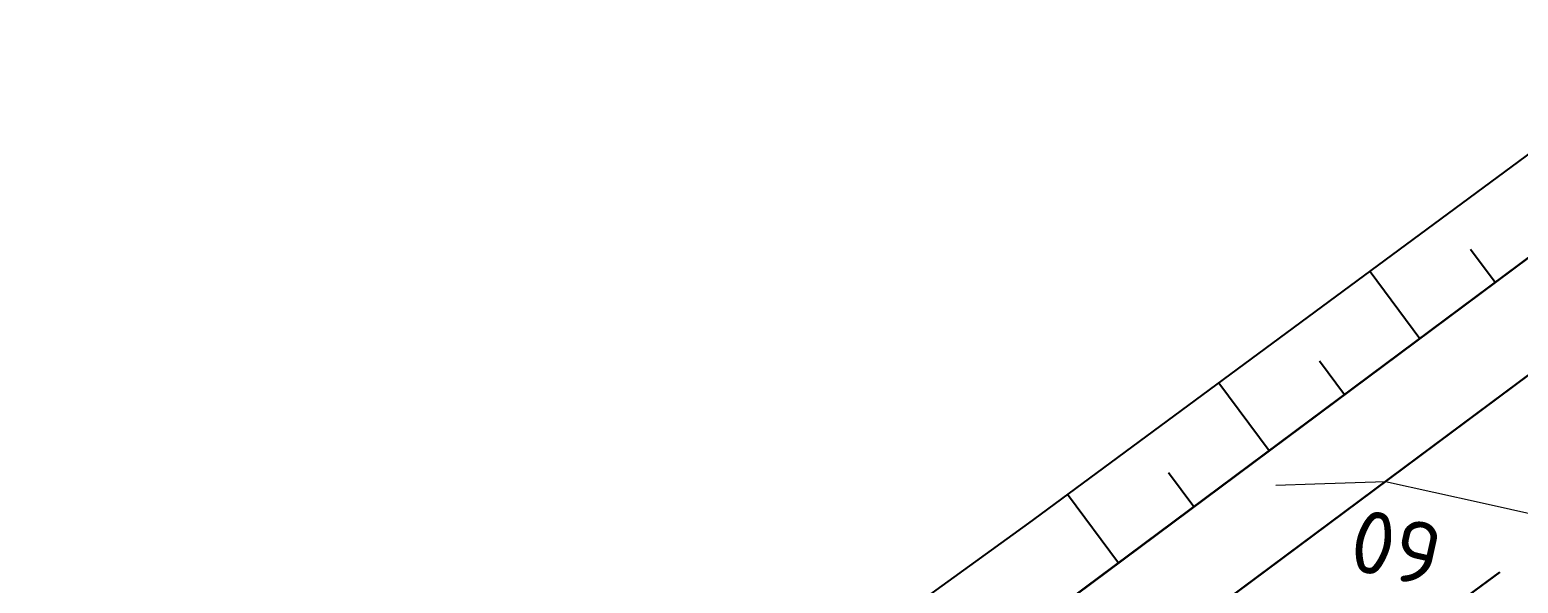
# Model space of a CAD drawing. Header units: metres. Extents: x 2302736 to 2305552, y 452304 to 453193.
# Drawn here: x 2304275.95 to 2304299.73, y 452389.15 to 452397.98 of the extents above; entities that cross this region are included whole.
import ezdxf
from ezdxf.enums import TextEntityAlignment as Align

# ---------------------------------------------------------------- set-up
doc = ezdxf.new("R2010")
doc.units = ezdxf.units.M
doc.linetypes.add('CENTER', pattern=[2, 1.25, -0.25, 0.25, -0.25])
for name, color, linetype in [('АД_серый', 250, 'Continuous'), ('Поверхность.Горизонтали', 7, 'Continuous'), ('Ситуация.Проектные откосы', 94, 'Continuous')]:
    doc.layers.add(name, color=color, linetype=linetype)
doc.layers.add('ГП_АД том 3.2.6', color=250, linetype='Continuous', lineweight=40)
doc.layers.add('ГП_ВП', color=1, linetype='Continuous', lineweight=40)
doc.styles.add('ISOCPEUR.ttf', font='isocpeur.ttf')

# ---------------------------------------------------------------- blocks, each defined once
blk = doc.blocks.new('АД')
at = {"layer": 'АД_серый', "lineweight": 30, "flags": 128}
blk.add_lwpolyline([(695.042, 40.422, 0.021493), (696.288, 39.743, 0.024281), (697.536, 39.205, 0.027103), (698.772, 38.816, 0.02997), (699.979, 38.583, 0.000051), (699.981, 38.582, 0.057513), (702.257, 38.257, 0.029974), (703.481, 38.142, 0.027107), (704.776, 38.168, 0.024285), (706.125, 38.335, 0.021497), (707.512, 38.637, 0.018736), (708.924, 39.067, 0.015996), (710.354, 39.612, 0.013273), (711.796, 40.261, 0.010563), (713.247, 40.999, 0.010559), (715.505, 42.566, 0.003516), (717.803, 44.259), (761.012, 76.396), (769.408, 82.64)], format="xyb", dxfattribs=at)
at = {"layer": 'АД_серый', "flags": 128}
blk.add_lwpolyline([(695.753, 38.899, 0.023935), (697.081, 38.314, 0.026691), (698.41, 37.884, 0.029472), (699.724, 37.616, 0.000051), (699.727, 37.615, 0.057513), (702.23, 37.257, 0.029476), (703.567, 37.145, 0.026695), (704.964, 37.186, 0.023939), (706.402, 37.374, 0.021203), (707.866, 37.702, 0.018483), (709.344, 38.159, 0.015775), (710.828, 38.731, 0.013078), (712.313, 39.405, 0.010389), (713.798, 40.164, 0.011229), (716.237, 41.553, 0.004047), (718.698, 43.055), (761.907, 75.192), (770.297, 81.432)], format="xyb", dxfattribs=at)
at = {"layer": 'АД_серый', "linetype": 'CENTER', "lineweight": 30, "ltscale": 2.5, "flags": 128}
blk.add_lwpolyline([(262.516, 593.065), (274.95, 582.576, -0.054986), (297.615, 558.74), (302.441, 552.396, 0.059442), (318.919, 535.372), (320.741, 533.889, -0.056194), (333.291, 521.09), (377.883, 464.022, -0.036679), (395.164, 438.21), (395.189, 438.166, 0.042411), (425.562, 393.905), (458.373, 353.839, -0.016493), (470.397, 338.127), (510.559, 281.895, 0.011788), (519.049, 270.583), (556.313, 223.292, -0.012756), (574.638, 198.773), (622.724, 130.894, -0.005622), (630.399, 119.797), (633.042, 115.884, 0.00851), (642.803, 101.943), (664.789, 71.655, 0.00481), (669.369, 65.471), (683.75, 46.442, 0.002604), (685.264, 44.452, 0.007813), (686.819, 42.495, 0.013022), (688.454, 40.604, 0.018231), (690.204, 38.82, 0.023442), (692.096, 37.187, 0.028654), (694.148, 35.761, 0.033867), (696.36, 34.601, 0.039082), (698.717, 33.776, 0.057519), (702.123, 33.289, 0.039082), (704.617, 33.42, 0.033867), (707.066, 33.913, 0.028654), (709.435, 34.707, 0.023442), (711.709, 35.744, 0.018231), (713.889, 36.966, 0.013022), (715.988, 38.322, 0.007813), (718.03, 39.765, 0.002604), (720.041, 41.25), (771.631, 79.62)], format="xyb", dxfattribs=at)
at = {"layer": 'АД_серый', "flags": 128}
for points in [[(759.376, 65.832), (765.643, 57.407), (780.081, 68.146), (769.408, 82.64), (754.9, 71.85)], [(759.685, 67.931), (765.951, 59.506), (777.988, 68.458), (769.093, 80.537), (756.999, 71.542), (756.999, 71.542)]]:
    blk.add_lwpolyline(points, dxfattribs=at)
at = {"layer": 'Ситуация.Проектные откосы', "color": 0}
for p, q in [((767.57, 81.273, 175.239), (767.177, 81.802, 175.239)), ((766.366, 80.378, 175.239), (765.574, 81.443, 175.239)), ((765.163, 79.483, 175.239), (764.764, 80.019, 175.239)), ((763.959, 78.588, 175.239), (763.155, 79.669, 175.239)), ((762.756, 77.693, 175.239), (762.351, 78.237, 175.239)), ((761.552, 76.797, 175.239), (760.736, 77.894, 175.239))]:
    blk.add_line(p, q, dxfattribs=at)
at = {"layer": 'Ситуация.Проектные откосы', "color": 0, "linetype": 'Continuous', "flags": 128}
for points in [[(768.617, 83.703), (760.194, 77.496), (760.113, 77.437), (752.98, 72.283), (747.357, 68.445), (742.789, 65.326), (736.758, 60.581), (728.719, 54.633), (720.68, 48.685)], [(769.344, 82.592), (761.012, 76.396), (760.932, 76.336), (753.871, 71.084), (748.413, 67.025), (743.978, 63.727), (737.823, 59.149), (729.799, 53.181), (721.775, 47.213)]]:
    blk.add_lwpolyline(points, dxfattribs=at)
blk = doc.blocks.new('ВП площадка 2')
at = {"layer": 'Поверхность.Горизонтали', "color": 5, "linetype": 'Continuous', "lineweight": 20, "elevation": 175.6, "flags": 128}
blk.add_lwpolyline([(25.212, 43.93), (25.836, 43.951), (26.966, 43.988), (28.513, 43.646), (29.871, 43.345), (29.488, 38.162), (29.296, 31.695), (30.078, 25.739), (30.078, 25.739)], dxfattribs=at)
at = {"layer": 'Поверхность.Горизонтали', "color": 5, "linetype": 'Continuous', "lineweight": 15, "style": 'ISOCPEUR.ttf'}
blk.add_text('60', height=1, rotation=167.5033, dxfattribs=at).set_placement((27.129, 42.928, 175.6), align=Align.MIDDLE_CENTER)

msp = doc.modelspace()

# ---------------------------------------------------------------- block references
at = {"layer": 'ГП_АД том 3.2.6'}
msp.add_blockref('АД', (2303531.79, 452312.674), dxfattribs=at)
at = {"layer": 'ГП_ВП'}
msp.add_blockref('ВП площадка 2', (2304270.643, 452346.787), dxfattribs=at)

doc.saveas('drawing.dxf')
